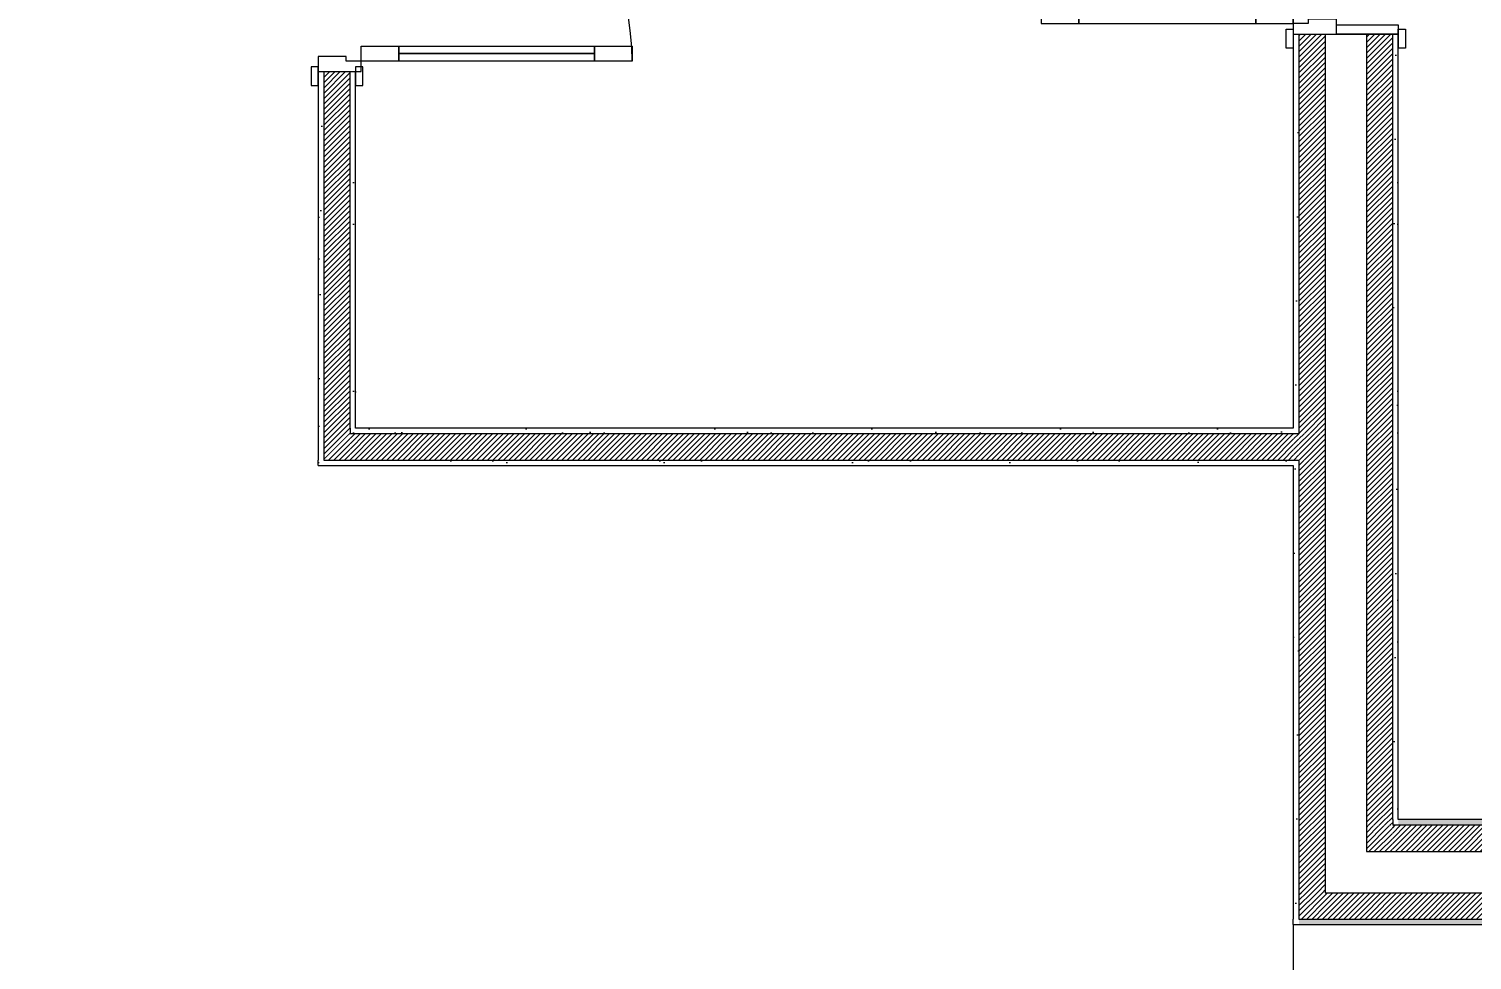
# Model space of a CAD drawing. Header units: millimetres. Extents: x -284281 to 1648660, y -821378 to -151356.
# Drawn here: x 174504 to 178352, y -216990 to -214507 of the extents above; entities that cross this region are included whole.
import ezdxf

# ---------------------------------------------------------------- set-up
doc = ezdxf.new("R2010")
doc.units = ezdxf.units.MM
doc.header["$MEASUREMENT"] = 0
doc.set_wipeout_variables(frame=1)
doc.linetypes.add('Wipeout_Contour', pattern=[1000, 0, -1000])
for name, color, linetype in [('Cotations - 1_100', 7, 'Continuous'), ('Portes ARCHICAD', 7, 'Continuous'), ('Sols_ Dalles', 7, 'Continuous'), ('Structure - Murs extérieurs', 7, 'Continuous')]:
    doc.layers.add(name, color=color, linetype=linetype)
doc.styles.add('STYLE_GENERE_2', font='arial.ttf')
doc.dimstyles.new('STYLE_GENERE__1', dxfattribs={"dimtxt": 250, "dimasz": 190, "dimexe": 0.18, "dimexo": 0.0625, "dimgap": 0, "dimtad": 1, "dimtih": 1, "dimtoh": 1, "dimlfac": 0.001, "dimzin": 0, "dimdsep": 46, "dimtxsty": 'STYLE_GENERE_2', "dimblk": 'ARROWHEAD_6', "dimblk1": 'ARROWHEAD_6', "dimblk2": 'ARROWHEAD_6', "dimcen": 0.09, "dimse1": 1, "dimse2": 1, "dimclrd": 7, "dimclre": 7, "dimclrt": 7, "dimazin": 0, "dimtfac": 1, "dimtdec": 4, "dimtmove": 0, "dimatfit": 3, "dimfxl": 1, "dimtolj": 1, "dimtzin": 0, "dimarcsym": 0})
pattern_1 = [(45, (0, 175), (-55.68466, 55.68466), [0, -52.5, 0, -78.75]), (110, (175, 175), (74.000794, 26.934086), [0, -38.5, 0, -66.5])]
pattern_2 = [(45, (0, 0), (-7.0710678, 7.0710678), [])]

# ---------------------------------------------------------------- blocks, each defined once
blk = doc.blocks.new('Mur_22_1', base_point=(195375, -216895.6))
at = {"color": 254, "linetype": 'Wipeout_Contour', "lineweight": 0, "ltscale": 841393.270096}
blk.add_wipeout([(178140.5, -216615.6), (178140.5, -216630.6), (178155.5, -216615.6)], dxfattribs=at)
at = {"color": 254, "linetype": 'Wipeout_Contour', "lineweight": 0, "ltscale": 841503.073854}
blk.add_wipeout([(177875.5, -216880.6), (177875.5, -216895.6), (177890.5, -216880.6)], dxfattribs=at)
at = {"linetype": 'Continuous', "lineweight": 5, "true_color": 0x5f5f5f}
h = blk.add_hatch(dxfattribs=at)
h.set_pattern_fill('ENDUIT_0001', color=251, style=0, pattern_type=2)
h.set_pattern_definition(pattern_1)
h.paths.add_polyline_path([(178140.5, -216615.6), (178140.5, -216630.6), (178155.5, -216615.6)])
h = blk.add_hatch(dxfattribs=at)
h.set_pattern_fill('ENDUIT_0001', color=251, style=0, pattern_type=2)
h.set_pattern_definition(pattern_1)
h.paths.add_polyline_path([(177875.5, -216880.6), (177875.5, -216895.6), (177890.5, -216880.6)])
at = {"color": 254, "linetype": 'Wipeout_Contour', "lineweight": 0, "ltscale": 841446.668808}
blk.add_wipeout([(177890.5, -216810.6), (177890.5, -216880.6), (177960.5, -216810.6)], dxfattribs=at)
at = {"linetype": 'Continuous', "lineweight": 5, "true_color": 0x5f5f5f}
h = blk.add_hatch(dxfattribs=at)
h.set_pattern_fill('BRIQUES_TERRE_CUITE__INT_97', color=251, style=0, pattern_type=2)
h.set_pattern_definition(pattern_2)
h.paths.add_polyline_path([(177890.5, -216810.6), (177890.5, -216880.6), (177960.5, -216810.6)])
at = {"color": 254, "linetype": 'Wipeout_Contour', "lineweight": 0, "ltscale": 841381.153226}
blk.add_wipeout([(177960.5, -216700.6), (177960.5, -216810.6), (178070.5, -216700.6)], dxfattribs=at)
at = {"color": 254, "linetype": 'Wipeout_Contour', "lineweight": 0, "ltscale": 841524.323318}
blk.add_wipeout([(177875.5, -216895.6), (177890.5, -216895.6), (177890.5, -216880.6)], dxfattribs=at)
at = {"linetype": 'Continuous', "lineweight": 5, "true_color": 0x5f5f5f}
h = blk.add_hatch(dxfattribs=at)
h.set_pattern_fill('ENDUIT_0001', color=251, style=0, pattern_type=2)
h.set_pattern_definition(pattern_1)
h.paths.add_polyline_path([(177875.5, -216895.6), (177890.5, -216895.6), (177890.5, -216880.6)])
at = {"color": 254, "linetype": 'Wipeout_Contour', "lineweight": 0, "ltscale": 841372.081685}
blk.add_wipeout([(178070.5, -216630.6), (178070.5, -216700.6), (178140.5, -216630.6)], dxfattribs=at)
at = {"linetype": 'Continuous', "lineweight": 5, "true_color": 0x5f5f5f}
h = blk.add_hatch(dxfattribs=at)
h.set_pattern_fill('BRIQUES_TERRE_CUITE__INT_97', color=251, style=0, pattern_type=2)
h.set_pattern_definition(pattern_2)
h.paths.add_polyline_path([(178070.5, -216630.6), (178070.5, -216700.6), (178140.5, -216630.6)])
at = {"color": 254, "linetype": 'Wipeout_Contour', "lineweight": 0, "ltscale": 1131544.923557036}
blk.add_wipeout([(177890.5, -216895.6), (185296, -216895.6), (185296, -216880.6), (177890.5, -216880.6)], dxfattribs=at)
at = {"linetype": 'Continuous', "lineweight": 5, "true_color": 0x5f5f5f}
h = blk.add_hatch(dxfattribs=at)
h.set_pattern_fill('ENDUIT_0001', color=251, style=0, pattern_type=2)
h.set_pattern_definition(pattern_1)
h.paths.add_polyline_path([(177890.5, -216895.6), (185296, -216895.6), (185296, -216880.6), (177890.5, -216880.6)])
at = {"color": 254, "linetype": 'Wipeout_Contour', "lineweight": 0, "ltscale": 841414.520443}
blk.add_wipeout([(178155.5, -216615.6), (178140.5, -216630.6), (178155.5, -216630.6)], dxfattribs=at)
at = {"linetype": 'Continuous', "lineweight": 5, "true_color": 0x5f5f5f}
h = blk.add_hatch(dxfattribs=at)
h.set_pattern_fill('ENDUIT_0001', color=251, style=0, pattern_type=2)
h.set_pattern_definition(pattern_1)
h.paths.add_polyline_path([(178155.5, -216615.6), (178140.5, -216630.6), (178155.5, -216630.6)])
at = {"color": 254, "linetype": 'Wipeout_Contour', "lineweight": 0, "ltscale": 841545.324886}
blk.add_wipeout([(177960.5, -216810.6), (177890.5, -216880.6), (177960.5, -216880.6)], dxfattribs=at)
at = {"linetype": 'Continuous', "lineweight": 5, "true_color": 0x5f5f5f}
h = blk.add_hatch(dxfattribs=at)
h.set_pattern_fill('BRIQUES_TERRE_CUITE__INT_97', color=251, style=0, pattern_type=2)
h.set_pattern_definition(pattern_2)
h.paths.add_polyline_path([(177960.5, -216810.6), (177890.5, -216880.6), (177960.5, -216880.6)])
at = {"color": 7, "linetype": 'Continuous', "lineweight": 5}
blk.add_line((177890.5, -216810.6), (177890.5, -216880.6), dxfattribs=at)
at = {"color": 7, "linetype": 'Continuous', "lineweight": 5, "flags": 128}
blk.add_lwpolyline([(177875.5, -216895.6), (177875.5, -216880.6)], dxfattribs=at)
at = {"color": 254, "linetype": 'Wipeout_Contour', "lineweight": 0, "ltscale": 1131068.87650674}
blk.add_wipeout([(185296, -216615.6), (178155.5, -216615.6), (178155.5, -216630.6), (185296, -216630.6)], dxfattribs=at)
at = {"linetype": 'Continuous', "lineweight": 5, "true_color": 0x5f5f5f}
h = blk.add_hatch(dxfattribs=at)
h.set_pattern_fill('ENDUIT_0001', color=251, style=0, pattern_type=2)
h.set_pattern_definition(pattern_1)
h.paths.add_polyline_path([(185296, -216615.6), (178155.5, -216615.6), (178155.5, -216630.6), (185296, -216630.6)])
at = {"color": 254, "linetype": 'Wipeout_Contour', "lineweight": 0, "ltscale": 1131522.878556852}
blk.add_wipeout([(185311, -216810.6), (177960.5, -216810.6), (177960.5, -216880.6), (185311, -216880.6)], dxfattribs=at)
at = {"linetype": 'Continuous', "lineweight": 5, "true_color": 0x5f5f5f}
h = blk.add_hatch(dxfattribs=at)
h.set_pattern_fill('BRIQUES_TERRE_CUITE__INT_97', color=251, style=0, pattern_type=2)
h.set_pattern_definition(pattern_2)
h.paths.add_polyline_path([(185311, -216810.6), (177960.5, -216810.6), (177960.5, -216880.6), (185311, -216880.6)])
at = {"color": 7, "linetype": 'Continuous', "lineweight": 5}
for p, q in [((177890.5, -216880.6), (177960.5, -216880.6)), ((177960.5, -216880.6), (185311, -216880.6))]:
    blk.add_line(p, q, dxfattribs=at)
at = {"color": 7, "linetype": 'Continuous', "lineweight": 5, "flags": 128}
blk.add_lwpolyline([(177875.5, -216895.6), (185296, -216895.6)], dxfattribs=at)
at = {"color": 254, "linetype": 'Wipeout_Contour', "lineweight": 0, "ltscale": 841536.111159}
blk.add_wipeout([(178070.5, -216700.6), (177960.5, -216810.6), (178070.5, -216810.6)], dxfattribs=at)
at = {"color": 7, "linetype": 'Continuous', "lineweight": 5}
blk.add_line((177960.5, -216700.6), (177960.5, -216810.6), dxfattribs=at)
at = {"color": 254, "linetype": 'Wipeout_Contour', "lineweight": 0, "ltscale": 1131477.53780076}
blk.add_wipeout([(185381, -216700.6), (178070.5, -216700.6), (178070.5, -216810.6), (185381, -216810.6)], dxfattribs=at)
at = {"color": 7, "linetype": 'Continuous', "lineweight": 5}
for p, q in [((177960.5, -216810.6), (178070.5, -216810.6)), ((178070.5, -216810.6), (185381, -216810.6))]:
    blk.add_line(p, q, dxfattribs=at)
at = {"color": 254, "linetype": 'Wipeout_Contour', "lineweight": 0, "ltscale": 841470.745224}
blk.add_wipeout([(178140.5, -216630.6), (178070.5, -216700.6), (178140.5, -216700.6)], dxfattribs=at)
at = {"linetype": 'Continuous', "lineweight": 5, "true_color": 0x5f5f5f}
h = blk.add_hatch(dxfattribs=at)
h.set_pattern_fill('BRIQUES_TERRE_CUITE__INT_97', color=251, style=0, pattern_type=2)
h.set_pattern_definition(pattern_2)
h.paths.add_polyline_path([(178140.5, -216630.6), (178070.5, -216700.6), (178140.5, -216700.6)])
at = {"color": 7, "linetype": 'Continuous', "lineweight": 5}
blk.add_line((178070.5, -216630.6), (178070.5, -216700.6), dxfattribs=at)
at = {"color": 254, "linetype": 'Wipeout_Contour', "lineweight": 0, "ltscale": 1131199.573631248}
blk.add_wipeout([(185311, -216630.6), (178140.5, -216630.6), (178140.5, -216700.6), (185311, -216700.6)], dxfattribs=at)
at = {"linetype": 'Continuous', "lineweight": 5, "true_color": 0x5f5f5f}
h = blk.add_hatch(dxfattribs=at)
h.set_pattern_fill('BRIQUES_TERRE_CUITE__INT_97', color=251, style=0, pattern_type=2)
h.set_pattern_definition(pattern_2)
h.paths.add_polyline_path([(185311, -216630.6), (178140.5, -216630.6), (178140.5, -216700.6), (185311, -216700.6)])
at = {"color": 7, "linetype": 'Continuous', "lineweight": 5}
for p, q in [((178140.5, -216615.6), (178140.5, -216630.6)), ((185311, -216630.6), (178140.5, -216630.6)), ((178070.5, -216700.6), (178140.5, -216700.6)), ((178140.5, -216700.6), (185311, -216700.6))]:
    blk.add_line(p, q, dxfattribs=at)
at = {"color": 7, "linetype": 'Continuous', "lineweight": 5, "flags": 128}
blk.add_lwpolyline([(185296, -216615.6), (178155.5, -216615.6)], dxfattribs=at)
blk = doc.blocks.new('Porte double 25')
at = {"layer": 'Portes ARCHICAD', "color": 7, "linetype": 'Continuous', "lineweight": 5}
for p, q in [((-672, 672), (-672, 572)), ((-632, 672), (-672, 672)), ((-632, 572), (-632, 672)), ((632, 572), (632, 672)), ((632, 672), (672, 672)), ((672, 672), (672, 572)), ((-672, 572), (-632, 572)), ((-652, 572), (-652, 100)), ((672, 572), (632, 572)), ((652, 572), (652, 100)), ((-632, 100), (-672, 100)), ((-672, 100), (-672, 0)), ((-632, 0), (-632, 100)), ((632, 0), (632, 100)), ((632, 100), (672, 100)), ((672, 100), (672, 0)), ((-737, 0), (-737, 19)), ((-737, 19), (-687, 19)), ((-687, 0), (-737, 0)), ((-700, 0), (-737, 0)), ((-700, 0), (-737, 0)), ((-672, 0), (-700, 0)), ((-700, 0), (-700, -115)), ((-700, 0), (-700, -15)), ((-700, 0), (-700, -15)), ((-687, 19), (-687, 0)), ((-672, -40), (-672, 0)), ((-672, 0), (-632, 0)), ((672, 0), (632, 0)), ((700, 0), (672, 0)), ((672, 0), (672, -40)), ((687, 19), (737, 19)), ((687, 0), (687, 19)), ((737, 0), (687, 0)), ((700, -115), (700, 0)), ((700, 0), (700, -15)), ((700, 0), (700, -15)), ((700, 0), (737, 0)), ((700, 0), (737, 0)), ((737, 19), (737, 0)), ((-700, -15), (-700, -85)), ((-700, -15), (-700, -85)), ((700, -15), (700, -85)), ((700, -15), (700, -85)), ((-660, -40), (-672, -40)), ((-660, -115), (-660, -40)), ((672, -40), (660, -40)), ((660, -40), (660, -115)), ((-700, -85), (-700, -115)), ((-700, -85), (-700, -115)), ((-700, -280), (-700, -115)), ((-700, -115), (-675, -115)), ((-700, -115), (-660, -115)), ((-700, -115), (-700, -195)), ((-700, -115), (-700, -195)), ((-675, -115), (-675, -280)), ((660, -115), (700, -115)), ((675, -280), (675, -115)), ((675, -115), (700, -115)), ((700, -85), (700, -115)), ((700, -85), (700, -115)), ((700, -115), (700, -280)), ((700, -115), (700, -195)), ((700, -115), (700, -195)), ((-700, -195), (-700, -265)), ((-700, -195), (-700, -265)), ((700, -195), (700, -265)), ((700, -195), (700, -265)), ((-700, -265), (-700, -280)), ((-700, -265), (-700, -280)), ((700, -265), (700, -280)), ((700, -265), (700, -280)), ((-737, -299), (-737, -280)), ((-737, -280), (-687, -280)), ((-700, -280), (-737, -280)), ((-700, -280), (-737, -280)), ((-687, -299), (-737, -299)), ((-675, -280), (-700, -280)), ((-687, -280), (-687, -299)), ((700, -280), (675, -280)), ((687, -280), (737, -280)), ((687, -299), (687, -280)), ((737, -299), (687, -299)), ((700, -280), (737, -280)), ((700, -280), (737, -280)), ((737, -280), (737, -299))]:
    blk.add_line(p, q, dxfattribs=at)
at = {"layer": 'Portes ARCHICAD', "color": 7, "linetype": 'Continuous', "lineweight": 5, "flags": 128}
for points in [[(-672, 572), (-672, 100), (-652, 100), (-652, 572)], [(-652, 572), (-652, 100), (-632, 100), (-632, 572)], [(652, 572), (652, 100), (632, 100), (632, 572)], [(672, 572), (672, 100), (652, 100), (652, 572)]]:
    blk.add_lwpolyline(points, close=True, dxfattribs=at)
at = {"layer": 'Portes ARCHICAD', "color": 7, "linetype": 'Continuous', "lineweight": 5}
for centre, start, end in [((-672, 0), 0, 90), ((672, 0), 90, 180)]:
    blk.add_arc(centre, 672, start, end, dxfattribs=at)
blk = doc.blocks.new('Mur_23_1', base_point=(177875.5, -216895.6))
at = {"color": 254, "linetype": 'Wipeout_Contour', "lineweight": 0, "ltscale": 1116332.43545101}
blk.add_wipeout([(177875.5, -215571.6), (177890.5, -215571.6), (177890.5, -214520.9), (177875.5, -214520.9)], dxfattribs=at)
at = {"color": 254, "linetype": 'Wipeout_Contour', "lineweight": 0, "ltscale": 1118619.440706457}
blk.add_wipeout([(178140.5, -216615.6), (178155.5, -216615.6), (178155.5, -214520.9), (178140.5, -214520.9)], dxfattribs=at)
at = {"color": 254, "linetype": 'Wipeout_Contour', "lineweight": 0, "ltscale": 1118236.998337592}
blk.add_wipeout([(177890.5, -215671.6), (177890.5, -215656.6), (177875.5, -215656.6), (177875.5, -215671.6)], dxfattribs=at)
at = {"linetype": 'Continuous', "lineweight": 5, "true_color": 0x5f5f5f}
h = blk.add_hatch(dxfattribs=at)
h.set_pattern_fill('ENDUIT_0001', color=251, style=0, pattern_type=2)
h.set_pattern_definition(pattern_1)
h.paths.add_polyline_path([(177875.5, -215571.6), (177890.5, -215571.6), (177890.5, -214520.9), (177875.5, -214520.9)])
h = blk.add_hatch(dxfattribs=at)
h.set_pattern_fill('ENDUIT_0001', color=251, style=0, pattern_type=2)
h.set_pattern_definition(pattern_1)
h.paths.add_polyline_path([(178140.5, -216615.6), (178155.5, -216615.6), (178155.5, -214520.9), (178140.5, -214520.9)])
h = blk.add_hatch(dxfattribs=at)
h.set_pattern_fill('ENDUIT_0001', color=251, style=0, pattern_type=2)
h.set_pattern_definition(pattern_1)
h.paths.add_polyline_path([(177890.5, -215671.6), (177890.5, -215656.6), (177875.5, -215656.6), (177875.5, -215671.6)])
at = {"color": 254, "linetype": 'Wipeout_Contour', "lineweight": 0, "ltscale": 1117974.728578977}
blk.add_wipeout([(177890.5, -215586.6), (177890.5, -215571.6), (177875.5, -215571.6), (177875.5, -215586.6)], dxfattribs=at)
at = {"color": 254, "linetype": 'Wipeout_Contour', "lineweight": 0, "ltscale": 1120127.607137629}
blk.add_wipeout([(177890.5, -216880.6), (177890.5, -215671.6), (177875.5, -215671.6), (177875.5, -216880.6)], dxfattribs=at)
at = {"linetype": 'Continuous', "lineweight": 5, "true_color": 0x5f5f5f}
h = blk.add_hatch(dxfattribs=at)
h.set_pattern_fill('ENDUIT_0001', color=251, style=0, pattern_type=2)
h.set_pattern_definition(pattern_1)
h.paths.add_polyline_path([(177890.5, -215586.6), (177890.5, -215571.6), (177875.5, -215571.6), (177875.5, -215586.6)])
h = blk.add_hatch(dxfattribs=at)
h.set_pattern_fill('ENDUIT_0001', color=251, style=0, pattern_type=2)
h.set_pattern_definition(pattern_1)
h.paths.add_polyline_path([(177890.5, -216880.6), (177890.5, -215671.6), (177875.5, -215671.6), (177875.5, -216880.6)])
at = {"color": 254, "linetype": 'Wipeout_Contour', "lineweight": 0, "ltscale": 1116463.941050127}
blk.add_wipeout([(177890.5, -215586.6), (177960.5, -215586.6), (177960.5, -214520.9), (177890.5, -214520.9)], dxfattribs=at)
at = {"linetype": 'Continuous', "lineweight": 5, "true_color": 0x5f5f5f}
h = blk.add_hatch(dxfattribs=at)
h.set_pattern_fill('BRIQUES_TERRE_CUITE__INT_97', color=251, style=0, pattern_type=2)
h.set_pattern_definition(pattern_2)
h.paths.add_polyline_path([(177890.5, -215586.6), (177960.5, -215586.6), (177960.5, -214520.9), (177890.5, -214520.9)])
at = {"color": 7, "linetype": 'Continuous', "lineweight": 5}
for q in [(177875.5, -214557.9), (177890.5, -214520.9)]:
    blk.add_line((177875.5, -214520.9), q, dxfattribs=at)
at = {"color": 254, "linetype": 'Wipeout_Contour', "lineweight": 0, "ltscale": 1118214.057846367}
blk.add_wipeout([(177960.5, -215656.6), (177960.5, -215586.6), (177890.5, -215586.6), (177890.5, -215656.6)], dxfattribs=at)
at = {"linetype": 'Continuous', "lineweight": 5, "true_color": 0x5f5f5f}
h = blk.add_hatch(dxfattribs=at)
h.set_pattern_fill('BRIQUES_TERRE_CUITE__INT_97', color=251, style=0, pattern_type=2)
h.set_pattern_definition(pattern_2)
h.paths.add_polyline_path([(177960.5, -215656.6), (177960.5, -215586.6), (177890.5, -215586.6), (177890.5, -215656.6)])
at = {"color": 7, "linetype": 'Continuous', "lineweight": 5}
for p, q in [((177890.5, -214520.9), (177890.5, -215586.6)), ((177890.5, -215586.6), (177875.5, -215586.6))]:
    blk.add_line(p, q, dxfattribs=at)
at = {"color": 7, "linetype": 'Continuous', "lineweight": 5, "flags": 128}
blk.add_lwpolyline([(177875.5, -214520.9), (177875.5, -215571.6)], dxfattribs=at)
at = {"color": 254, "linetype": 'Wipeout_Contour', "lineweight": 0, "ltscale": 1120104.237133066}
blk.add_wipeout([(177960.5, -216810.6), (177960.5, -215656.6), (177890.5, -215656.6), (177890.5, -216810.6)], dxfattribs=at)
at = {"linetype": 'Continuous', "lineweight": 5, "true_color": 0x5f5f5f}
h = blk.add_hatch(dxfattribs=at)
h.set_pattern_fill('BRIQUES_TERRE_CUITE__INT_97', color=251, style=0, pattern_type=2)
h.set_pattern_definition(pattern_2)
h.paths.add_polyline_path([(177960.5, -216810.6), (177960.5, -215656.6), (177890.5, -215656.6), (177890.5, -216810.6)])
at = {"color": 7, "linetype": 'Continuous', "lineweight": 5}
for p, q in [((177875.5, -215656.6), (177890.5, -215656.6)), ((177890.5, -215656.6), (177890.5, -216810.6)), ((177890.5, -216810.6), (177890.5, -216880.6))]:
    blk.add_line(p, q, dxfattribs=at)
at = {"color": 7, "linetype": 'Continuous', "lineweight": 5, "flags": 128}
blk.add_lwpolyline([(177875.5, -215671.6), (177875.5, -216880.6)], dxfattribs=at)
at = {"color": 254, "linetype": 'Wipeout_Contour', "lineweight": 0, "ltscale": 1118413.250230803}
blk.add_wipeout([(177960.5, -216700.6), (178070.5, -216700.6), (178070.5, -214520.9), (177960.5, -214520.9)], dxfattribs=at)
at = {"color": 7, "linetype": 'Continuous', "lineweight": 5}
for p, q in [((177890.5, -214520.9), (177960.5, -214520.9)), ((177960.5, -214520.9), (177960.5, -216700.6)), ((177960.5, -214520.9), (177990.5, -214520.9)), ((177960.5, -216700.6), (177960.5, -216810.6))]:
    blk.add_line(p, q, dxfattribs=at)
at = {"color": 254, "linetype": 'Wipeout_Contour', "lineweight": 0, "ltscale": 1118534.330957066}
blk.add_wipeout([(178070.5, -216630.6), (178140.5, -216630.6), (178140.5, -214520.9), (178070.5, -214520.9)], dxfattribs=at)
at = {"linetype": 'Continuous', "lineweight": 5, "true_color": 0x5f5f5f}
h = blk.add_hatch(dxfattribs=at)
h.set_pattern_fill('BRIQUES_TERRE_CUITE__INT_97', color=251, style=0, pattern_type=2)
h.set_pattern_definition(pattern_2)
h.paths.add_polyline_path([(178070.5, -216630.6), (178140.5, -216630.6), (178140.5, -214520.9), (178070.5, -214520.9)])
at = {"color": 7, "linetype": 'Continuous', "lineweight": 5}
for p, q in [((177990.5, -214520.9), (178070.5, -214520.9)), ((178070.5, -214520.9), (178070.5, -216630.6)), ((178070.5, -214520.9), (178140.5, -214520.9)), ((178140.5, -216615.6), (178140.5, -214520.9)), ((178140.5, -214520.9), (178155.5, -214520.9)), ((178155.5, -214520.9), (178155.5, -214557.9)), ((178070.5, -216630.6), (178070.5, -216700.6)), ((178140.5, -216615.6), (178140.5, -216630.6))]:
    blk.add_line(p, q, dxfattribs=at)
at = {"color": 7, "linetype": 'Continuous', "lineweight": 5, "flags": 128}
blk.add_lwpolyline([(178155.5, -216615.6), (178155.5, -214520.9)], dxfattribs=at)
at = {"layer": 'Portes ARCHICAD', "color": 7, "linetype": 'Continuous', "lineweight": 5, "zscale": 1000, "rotation": 90}
blk.add_blockref('Porte double 25', (177875.5, -213820.9), dxfattribs=at)
blk = doc.blocks.new('Mur_110_1', base_point=(175290.3, -215656.6))
at = {"color": 254, "linetype": 'Wipeout_Contour', "lineweight": 0, "ltscale": 833688.240734}
blk.add_wipeout([(175360.3, -215571.6), (175360.3, -215586.6), (175375.3, -215571.6)], dxfattribs=at).dxf.layer = 'Structure - Murs extérieurs'
at = {"color": 254, "linetype": 'Wipeout_Contour', "lineweight": 0, "ltscale": 1118105.861707686}
blk.add_wipeout([(177890.5, -215656.6), (177890.5, -215586.6), (177875.5, -215586.6), (177875.5, -215656.6)], dxfattribs=at).dxf.layer = 'Structure - Murs extérieurs'
at = {"color": 254, "linetype": 'Wipeout_Contour', "lineweight": 0, "ltscale": 833725.215869}
blk.add_wipeout([(175275.3, -215656.6), (175275.3, -215671.6), (175290.3, -215656.6)], dxfattribs=at).dxf.layer = 'Structure - Murs extérieurs'
at = {"layer": 'Structure - Murs extérieurs', "linetype": 'Continuous', "lineweight": 5, "true_color": 0x5f5f5f}
h = blk.add_hatch(dxfattribs=at)
h.set_pattern_fill('ENDUIT_0001', color=251, style=0, pattern_type=2)
h.set_pattern_definition(pattern_1)
h.paths.add_polyline_path([(175360.3, -215571.6), (175360.3, -215586.6), (175375.3, -215571.6)])
h = blk.add_hatch(dxfattribs=at)
h.set_pattern_fill('BRIQUES_TERRE_CUITE__INT_97', color=251, style=0, pattern_type=2)
h.set_pattern_definition(pattern_2)
h.paths.add_polyline_path([(177890.5, -215656.6), (177890.5, -215586.6), (177875.5, -215586.6), (177875.5, -215656.6)])
h = blk.add_hatch(dxfattribs=at)
h.set_pattern_fill('ENDUIT_0001', color=251, style=0, pattern_type=2)
h.set_pattern_definition(pattern_1)
h.paths.add_polyline_path([(175275.3, -215656.6), (175275.3, -215671.6), (175290.3, -215656.6)])
at = {"color": 254, "linetype": 'Wipeout_Contour', "lineweight": 0, "ltscale": 833668.031568}
blk.add_wipeout([(175290.3, -215586.6), (175290.3, -215656.6), (175360.3, -215586.6)], dxfattribs=at).dxf.layer = 'Structure - Murs extérieurs'
at = {"layer": 'Structure - Murs extérieurs', "linetype": 'Continuous', "lineweight": 5, "true_color": 0x5f5f5f}
h = blk.add_hatch(dxfattribs=at)
h.set_pattern_fill('BRIQUES_TERRE_CUITE__INT_97', color=251, style=0, pattern_type=2)
h.set_pattern_definition(pattern_2)
h.paths.add_polyline_path([(175290.3, -215586.6), (175290.3, -215656.6), (175360.3, -215586.6)])
at = {"color": 254, "linetype": 'Wipeout_Contour', "lineweight": 0, "ltscale": 833709.487305}
blk.add_wipeout([(175375.3, -215571.6), (175360.3, -215586.6), (175375.3, -215586.6)], dxfattribs=at).dxf.layer = 'Structure - Murs extérieurs'
at = {"color": 254, "linetype": 'Wipeout_Contour', "lineweight": 0, "ltscale": 833746.46211}
blk.add_wipeout([(175290.3, -215656.6), (175275.3, -215671.6), (175290.3, -215671.6)], dxfattribs=at).dxf.layer = 'Structure - Murs extérieurs'
at = {"layer": 'Structure - Murs extérieurs', "linetype": 'Continuous', "lineweight": 5, "true_color": 0x5f5f5f}
h = blk.add_hatch(dxfattribs=at)
h.set_pattern_fill('ENDUIT_0001', color=251, style=0, pattern_type=2)
h.set_pattern_definition(pattern_1)
h.paths.add_polyline_path([(175375.3, -215571.6), (175360.3, -215586.6), (175375.3, -215586.6)])
h = blk.add_hatch(dxfattribs=at)
h.set_pattern_fill('ENDUIT_0001', color=251, style=0, pattern_type=2)
h.set_pattern_definition(pattern_1)
h.paths.add_polyline_path([(175290.3, -215656.6), (175275.3, -215671.6), (175290.3, -215671.6)])
at = {"color": 254, "linetype": 'Wipeout_Contour', "lineweight": 0, "ltscale": 1114786.530278173}
blk.add_wipeout([(175375.3, -215586.6), (177875.5, -215586.6), (177875.5, -215571.6), (175375.3, -215571.6)], dxfattribs=at).dxf.layer = 'Structure - Murs extérieurs'
at = {"color": 254, "linetype": 'Wipeout_Contour', "lineweight": 0, "ltscale": 1114942.312517229}
blk.add_wipeout([(175290.3, -215671.6), (177875.5, -215671.6), (177875.5, -215656.6), (175290.3, -215656.6)], dxfattribs=at).dxf.layer = 'Structure - Murs extérieurs'
at = {"layer": 'Structure - Murs extérieurs', "linetype": 'Continuous', "lineweight": 5, "true_color": 0x5f5f5f}
h = blk.add_hatch(dxfattribs=at)
h.set_pattern_fill('ENDUIT_0001', color=251, style=0, pattern_type=2)
h.set_pattern_definition(pattern_1)
h.paths.add_polyline_path([(175375.3, -215586.6), (177875.5, -215586.6), (177875.5, -215571.6), (175375.3, -215571.6)])
h = blk.add_hatch(dxfattribs=at)
h.set_pattern_fill('ENDUIT_0001', color=251, style=0, pattern_type=2)
h.set_pattern_definition(pattern_1)
h.paths.add_polyline_path([(175290.3, -215671.6), (177875.5, -215671.6), (177875.5, -215656.6), (175290.3, -215656.6)])
at = {"color": 254, "linetype": 'Wipeout_Contour', "lineweight": 0, "ltscale": 833766.649801}
blk.add_wipeout([(175360.3, -215586.6), (175290.3, -215656.6), (175360.3, -215656.6)], dxfattribs=at).dxf.layer = 'Structure - Murs extérieurs'
at = {"layer": 'Structure - Murs extérieurs', "linetype": 'Continuous', "lineweight": 5, "true_color": 0x5f5f5f}
h = blk.add_hatch(dxfattribs=at)
h.set_pattern_fill('BRIQUES_TERRE_CUITE__INT_97', color=251, style=0, pattern_type=2)
h.set_pattern_definition(pattern_2)
h.paths.add_polyline_path([(175360.3, -215586.6), (175290.3, -215656.6), (175360.3, -215656.6)])
at = {"layer": 'Structure - Murs extérieurs', "color": 7, "linetype": 'Continuous', "lineweight": 5}
blk.add_line((175290.3, -215586.6), (175290.3, -215656.6), dxfattribs=at)
at = {"layer": 'Structure - Murs extérieurs', "color": 7, "linetype": 'Continuous', "lineweight": 5, "flags": 128}
blk.add_lwpolyline([(175275.3, -215671.6), (175275.3, -215656.6)], dxfattribs=at)
at = {"color": 254, "linetype": 'Wipeout_Contour', "lineweight": 0, "ltscale": 1114899.110282087}
blk.add_wipeout([(175360.3, -215656.6), (177875.5, -215656.6), (177875.5, -215586.6), (175360.3, -215586.6)], dxfattribs=at).dxf.layer = 'Structure - Murs extérieurs'
at = {"layer": 'Structure - Murs extérieurs', "linetype": 'Continuous', "lineweight": 5, "true_color": 0x5f5f5f}
h = blk.add_hatch(dxfattribs=at)
h.set_pattern_fill('BRIQUES_TERRE_CUITE__INT_97', color=251, style=0, pattern_type=2)
h.set_pattern_definition(pattern_2)
h.paths.add_polyline_path([(175360.3, -215656.6), (177875.5, -215656.6), (177875.5, -215586.6), (175360.3, -215586.6)])
at = {"layer": 'Structure - Murs extérieurs', "color": 7, "linetype": 'Continuous', "lineweight": 5}
for p, q in [((175360.3, -215571.6), (175360.3, -215586.6)), ((177875.5, -215586.6), (175360.3, -215586.6)), ((177890.5, -215586.6), (177875.5, -215586.6)), ((175290.3, -215656.6), (175360.3, -215656.6)), ((175360.3, -215656.6), (177875.5, -215656.6)), ((177875.5, -215656.6), (177890.5, -215656.6))]:
    blk.add_line(p, q, dxfattribs=at)
at = {"layer": 'Structure - Murs extérieurs', "color": 7, "linetype": 'Continuous', "lineweight": 5, "flags": 128}
for points in [[(177875.5, -215571.6), (175375.3, -215571.6)], [(175275.3, -215671.6), (177875.5, -215671.6)]]:
    blk.add_lwpolyline(points, dxfattribs=at)
blk = doc.blocks.new('Porte double 25_6')
at = {"layer": 'Portes ARCHICAD', "color": 7, "linetype": 'Continuous', "lineweight": 5}
for p, q in [((-722, 722), (-722, 622)), ((-682, 722), (-722, 722)), ((-682, 622), (-682, 722)), ((682, 622), (682, 722)), ((682, 722), (722, 722)), ((722, 722), (722, 622)), ((-722, 622), (-682, 622)), ((-702, 622), (-702, 100)), ((722, 622), (682, 622)), ((702, 622), (702, 100)), ((-682, 100), (-722, 100)), ((-722, 100), (-722, 0)), ((-682, 0), (-682, 100)), ((682, 0), (682, 100)), ((682, 100), (722, 100)), ((722, 100), (722, 0)), ((-737, 4), (-787, 4)), ((-787, 4), (-787, -15)), ((-722, 0), (-750, 0)), ((-750, 0), (-750, -115)), ((-737, -15), (-737, 4)), ((-722, -40), (-722, 0)), ((-722, 0), (-682, 0)), ((722, 0), (682, 0)), ((750, 0), (722, 0)), ((722, 0), (722, -40)), ((787, 4), (737, 4)), ((737, 4), (737, -15)), ((750, -115), (750, 0)), ((787, -15), (787, 4)), ((-787, -15), (-737, -15)), ((-750, -15), (-787, -15)), ((-750, -15), (-787, -15)), ((-750, -30), (-750, -15)), ((-750, -30), (-750, -15)), ((-750, -100), (-750, -30)), ((-750, -100), (-750, -30)), ((737, -15), (787, -15)), ((750, -30), (750, -15)), ((750, -30), (750, -15)), ((750, -15), (787, -15)), ((750, -15), (787, -15)), ((750, -100), (750, -30)), ((750, -100), (750, -30)), ((-710, -40), (-722, -40)), ((-710, -115), (-710, -40)), ((722, -40), (710, -40)), ((710, -40), (710, -115)), ((-737, -115), (-787, -115)), ((-787, -115), (-787, -134)), ((-750, -115), (-787, -115)), ((-750, -115), (-787, -115)), ((-750, -115), (-750, -100)), ((-750, -115), (-750, -100)), ((-750, -115), (-710, -115)), ((-737, -134), (-737, -115)), ((710, -115), (750, -115)), ((787, -115), (737, -115)), ((737, -115), (737, -134)), ((750, -115), (750, -100)), ((750, -115), (750, -100)), ((750, -115), (787, -115)), ((750, -115), (787, -115)), ((787, -134), (787, -115)), ((-787, -134), (-737, -134)), ((737, -134), (787, -134))]:
    blk.add_line(p, q, dxfattribs=at)
at = {"layer": 'Portes ARCHICAD', "color": 7, "linetype": 'Continuous', "lineweight": 5, "flags": 128}
for points in [[(-722, 622), (-722, 100), (-702, 100), (-702, 622)], [(-702, 622), (-702, 100), (-682, 100), (-682, 622)], [(702, 622), (702, 100), (682, 100), (682, 622)], [(722, 622), (722, 100), (702, 100), (702, 622)]]:
    blk.add_lwpolyline(points, close=True, dxfattribs=at)
at = {"layer": 'Portes ARCHICAD', "color": 7, "linetype": 'Continuous', "lineweight": 5}
for centre, start, end in [((-722, 0), 0, 90), ((722, 0), 90, 180)]:
    blk.add_arc(centre, 722, start, end, dxfattribs=at)
blk = doc.blocks.new('Mur_112_1', base_point=(175290.3, -212085))
at = {"color": 254, "linetype": 'Wipeout_Contour', "lineweight": 0, "ltscale": 1102173.660023945}
blk.add_wipeout([(175290.3, -212085), (175275.3, -212085), (175275.3, -213120.9), (175290.3, -213120.9)], dxfattribs=at).dxf.layer = 'Structure - Murs extérieurs'
at = {"color": 254, "linetype": 'Wipeout_Contour', "lineweight": 0, "ltscale": 1102521.00082867}
blk.add_wipeout([(175360.3, -212170), (175360.3, -213120.9), (175375.3, -213120.9), (175375.3, -212170)], dxfattribs=at).dxf.layer = 'Structure - Murs extérieurs'
at = {"color": 254, "linetype": 'Wipeout_Contour', "lineweight": 0, "ltscale": 1110018.698931644}
blk.add_wipeout([(175275.3, -215656.6), (175290.3, -215656.6), (175290.3, -214620.9), (175275.3, -214620.9)], dxfattribs=at).dxf.layer = 'Structure - Murs extérieurs'
at = {"color": 254, "linetype": 'Wipeout_Contour', "lineweight": 0, "ltscale": 1110101.602700453}
blk.add_wipeout([(175360.3, -215571.6), (175375.3, -215571.6), (175375.3, -214620.9), (175360.3, -214620.9)], dxfattribs=at).dxf.layer = 'Structure - Murs extérieurs'
at = {"layer": 'Structure - Murs extérieurs', "linetype": 'Continuous', "lineweight": 5, "true_color": 0x5f5f5f}
h = blk.add_hatch(dxfattribs=at)
h.set_pattern_fill('ENDUIT_0001', color=251, style=0, pattern_type=2)
h.set_pattern_definition(pattern_1)
h.paths.add_polyline_path([(175290.3, -212085), (175275.3, -212085), (175275.3, -213120.9), (175290.3, -213120.9)])
h = blk.add_hatch(dxfattribs=at)
h.set_pattern_fill('ENDUIT_0001', color=251, style=0, pattern_type=2)
h.set_pattern_definition(pattern_1)
h.paths.add_polyline_path([(175360.3, -212170), (175360.3, -213120.9), (175375.3, -213120.9), (175375.3, -212170)])
h = blk.add_hatch(dxfattribs=at)
h.set_pattern_fill('ENDUIT_0001', color=251, style=0, pattern_type=2)
h.set_pattern_definition(pattern_1)
h.paths.add_polyline_path([(175275.3, -215656.6), (175290.3, -215656.6), (175290.3, -214620.9), (175275.3, -214620.9)])
h = blk.add_hatch(dxfattribs=at)
h.set_pattern_fill('ENDUIT_0001', color=251, style=0, pattern_type=2)
h.set_pattern_definition(pattern_1)
h.paths.add_polyline_path([(175360.3, -215571.6), (175375.3, -215571.6), (175375.3, -214620.9), (175360.3, -214620.9)])
at = {"color": 254, "linetype": 'Wipeout_Contour', "lineweight": 0, "ltscale": 1102389.726740447}
blk.add_wipeout([(175290.3, -212155), (175290.3, -213120.9), (175360.3, -213120.9), (175360.3, -212155)], dxfattribs=at).dxf.layer = 'Structure - Murs extérieurs'
at = {"color": 254, "linetype": 'Wipeout_Contour', "lineweight": 0, "ltscale": 1110017.467411494}
blk.add_wipeout([(175290.3, -215586.6), (175360.3, -215586.6), (175360.3, -214620.9), (175290.3, -214620.9)], dxfattribs=at).dxf.layer = 'Structure - Murs extérieurs'
at = {"layer": 'Structure - Murs extérieurs', "linetype": 'Continuous', "lineweight": 5, "true_color": 0x5f5f5f}
h = blk.add_hatch(dxfattribs=at)
h.set_pattern_fill('BRIQUES_TERRE_CUITE__INT_97', color=251, style=0, pattern_type=2)
h.set_pattern_definition(pattern_2)
h.paths.add_polyline_path([(175290.3, -212155), (175290.3, -213120.9), (175360.3, -213120.9), (175360.3, -212155)])
h = blk.add_hatch(dxfattribs=at)
h.set_pattern_fill('BRIQUES_TERRE_CUITE__INT_97', color=251, style=0, pattern_type=2)
h.set_pattern_definition(pattern_2)
h.paths.add_polyline_path([(175290.3, -215586.6), (175360.3, -215586.6), (175360.3, -214620.9), (175290.3, -214620.9)])
at = {"layer": 'Structure - Murs extérieurs', "color": 7, "linetype": 'Continuous', "lineweight": 5}
for p, q in [((175290.3, -212085), (175290.3, -212155)), ((175290.3, -212155), (175290.3, -213120.9)), ((175360.3, -212155), (175360.3, -212170)), ((175360.3, -213120.9), (175360.3, -212170)), ((175275.3, -213120.9), (175275.3, -213083.9)), ((175375.3, -213120.9), (175375.3, -213083.9)), ((175275.3, -213120.9), (175290.3, -213120.9)), ((175290.3, -213120.9), (175360.3, -213120.9)), ((175360.3, -213120.9), (175375.3, -213120.9)), ((175275.3, -214620.9), (175275.3, -214657.9)), ((175275.3, -214620.9), (175290.3, -214620.9)), ((175290.3, -214620.9), (175290.3, -215586.6)), ((175290.3, -214620.9), (175360.3, -214620.9)), ((175360.3, -215571.6), (175360.3, -214620.9)), ((175360.3, -214620.9), (175375.3, -214620.9)), ((175375.3, -214620.9), (175375.3, -214657.9)), ((175290.3, -215586.6), (175290.3, -215656.6)), ((175360.3, -215571.6), (175360.3, -215586.6))]:
    blk.add_line(p, q, dxfattribs=at)
at = {"layer": 'Structure - Murs extérieurs', "color": 7, "linetype": 'Continuous', "lineweight": 5, "flags": 128}
for points in [[(175275.3, -212085), (175275.3, -213120.9)], [(175375.3, -213120.9), (175375.3, -212170)], [(175275.3, -214620.9), (175275.3, -215656.6)], [(175375.3, -215571.6), (175375.3, -214620.9)]]:
    blk.add_lwpolyline(points, dxfattribs=at)
at = {"layer": 'Portes ARCHICAD', "color": 7, "linetype": 'Continuous', "lineweight": 5, "zscale": 1000, "rotation": 270}
blk.add_blockref('Porte double 25_6', (175390.3, -213870.9), dxfattribs=at)
blk = doc.blocks.new('*D510')
at = {"layer": 'Cotations - 1_100', "color": 7, "linetype": 'Continuous', "lineweight": 5, "transparency": 16777216}
for p, q in [((177875.5, -212920.4), (177875.5, -212545.4)), ((178155.5, -212920.4), (178155.5, -212545.4)), ((177975.5, -212632.9), (177775.5, -212832.9)), ((178255.5, -212632.9), (178055.5, -212832.9)), ((177875.5, -212732.9), (178155.5, -212732.9))]:
    blk.add_line(p, q, dxfattribs=at)
blk = doc.blocks.new('ARROWHEAD_6')
at = {"color": 0, "linetype": 'Continuous', "lineweight": 0}
for p, q in [((-0.5, -0.5), (0.5, 0.5)), ((0, 0), (-1, 0))]:
    blk.add_line(p, q, dxfattribs=at)
blk = doc.blocks.new('*D511')
at = {"layer": 'Cotations - 1_100', "color": 7, "linetype": 'Continuous', "lineweight": 5, "transparency": 16777216}
for p, q in [((178155.5, -212920.4), (178155.5, -212545.4)), ((185296, -212920.4), (185296, -212545.4)), ((178255.5, -212632.9), (178055.5, -212832.9)), ((185396, -212632.9), (185196, -212832.9)), ((178155.5, -212732.9), (185296, -212732.9))]:
    blk.add_line(p, q, dxfattribs=at)
at = {"layer": 'Cotations - 1_100', "color": 7, "lineweight": 5, "transparency": 16777216, "char_height": 250, "attachment_point": 7, "style": 'STYLE_GENERE_2'}
for s, insert in [('\\A1;{\\pql;\\fArial|b0|i0|c0|p38;7,14}', (181060.6, -212682.9)), ('\\A1;{\\pql;\\fArial|b0|i0|c0|p38;0,28}', (184530.9, -212682.9))]:
    blk.add_mtext(s, dxfattribs=dict(at, insert=insert))

msp = doc.modelspace()

# ---------------------------------------------------------------- linework, layer by layer
at = {"layer": 'Sols_ Dalles', "color": 7, "linetype": 'Continuous', "lineweight": 5, "flags": 128}
msp.add_lwpolyline([(162820.43422, -188437.17603), (177875.54197, -188437.17603), (177875.54197, -231395.57011), (162820.43422, -231395.57011)], close=True, dxfattribs=at)

# ---------------------------------------------------------------- next in the draw order: block references
at = {"color": 7, "lineweight": 5}
msp.add_blockref('Mur_22_1', (195375.04197, -216895.57011), dxfattribs=at)

# ---------------------------------------------------------------- next in the draw order: block references
msp.add_blockref('Mur_23_1', (177875.54197, -216895.57011), dxfattribs=at)

# ---------------------------------------------------------------- next in the draw order: block references
at = {"layer": 'Structure - Murs extérieurs', "color": 211, "lineweight": 5, "true_color": 0xfe55ff}
msp.add_blockref('Mur_110_1', (175290.27865, -215656.5845), dxfattribs=at)

# ---------------------------------------------------------------- next in the draw order: dimensions: what is measured, and where the dimension line sits
at = {"layer": 'Cotations - 1_100', "color": 7, "linetype": 'Continuous', "lineweight": 5}
dim = msp.add_linear_dim(base=(185296.03357, -212732.89423), p1=(178155.54197, -216615.57011), p2=(185296.03357, -209914.7836), dimstyle='STYLE_GENERE__1', dxfattribs=at)
dim.commit()
dim.dimension.update_dxf_attribs({"geometry": '*D511', "text_midpoint": (181385.34902, -212557.89423), "dimtype": 160})

# ---------------------------------------------------------------- next in the draw order: block references
at = {"layer": 'Structure - Murs extérieurs', "color": 211, "lineweight": 5, "true_color": 0xfe55ff}
msp.add_blockref('Mur_112_1', (175290.27865, -212084.96051), dxfattribs=at)

# ---------------------------------------------------------------- next in the draw order: dimensions: what is measured, and where the dimension line sits
at = {"layer": 'Cotations - 1_100', "color": 7, "linetype": 'Continuous', "lineweight": 5}
dim = msp.add_linear_dim(base=(178155.54197, -212732.89423), p1=(177875.54197, -211395.57011), p2=(178155.54197, -216615.57011), dimstyle='STYLE_GENERE__1', dxfattribs=at)
dim.commit()
dim.dimension.update_dxf_attribs({"geometry": '*D510', "text_midpoint": (177435.10322, -212557.89423), "dimtype": 160})

doc.saveas('drawing.dxf')
